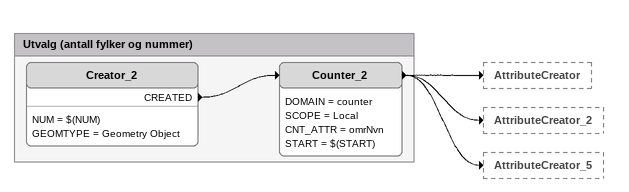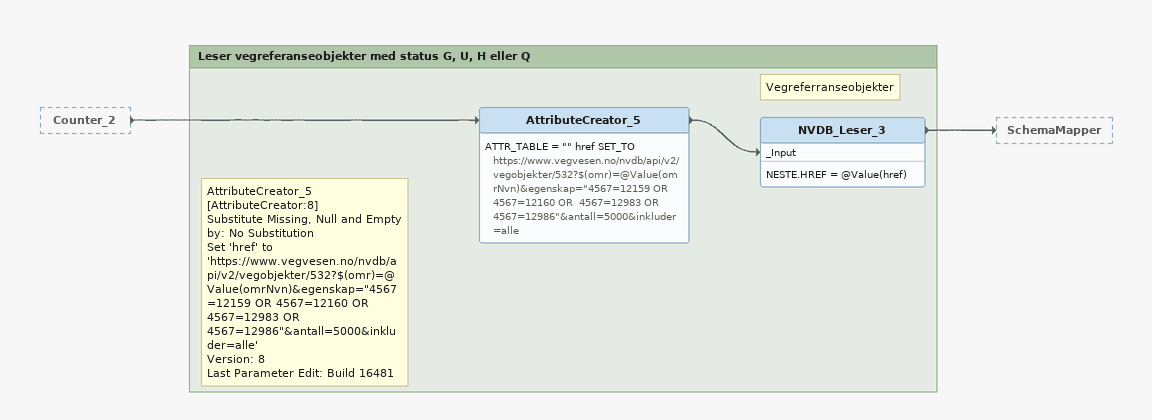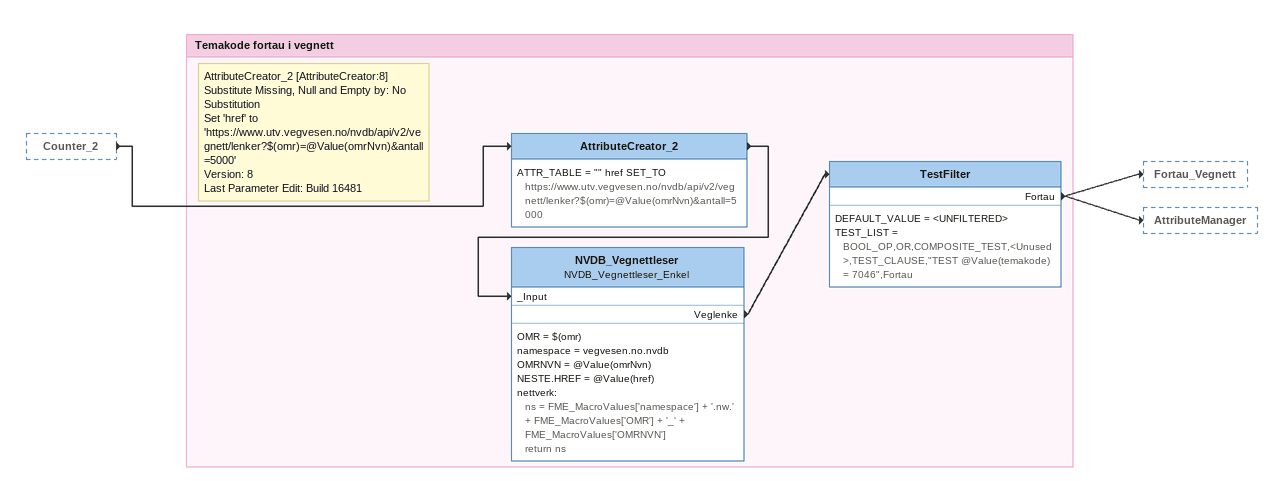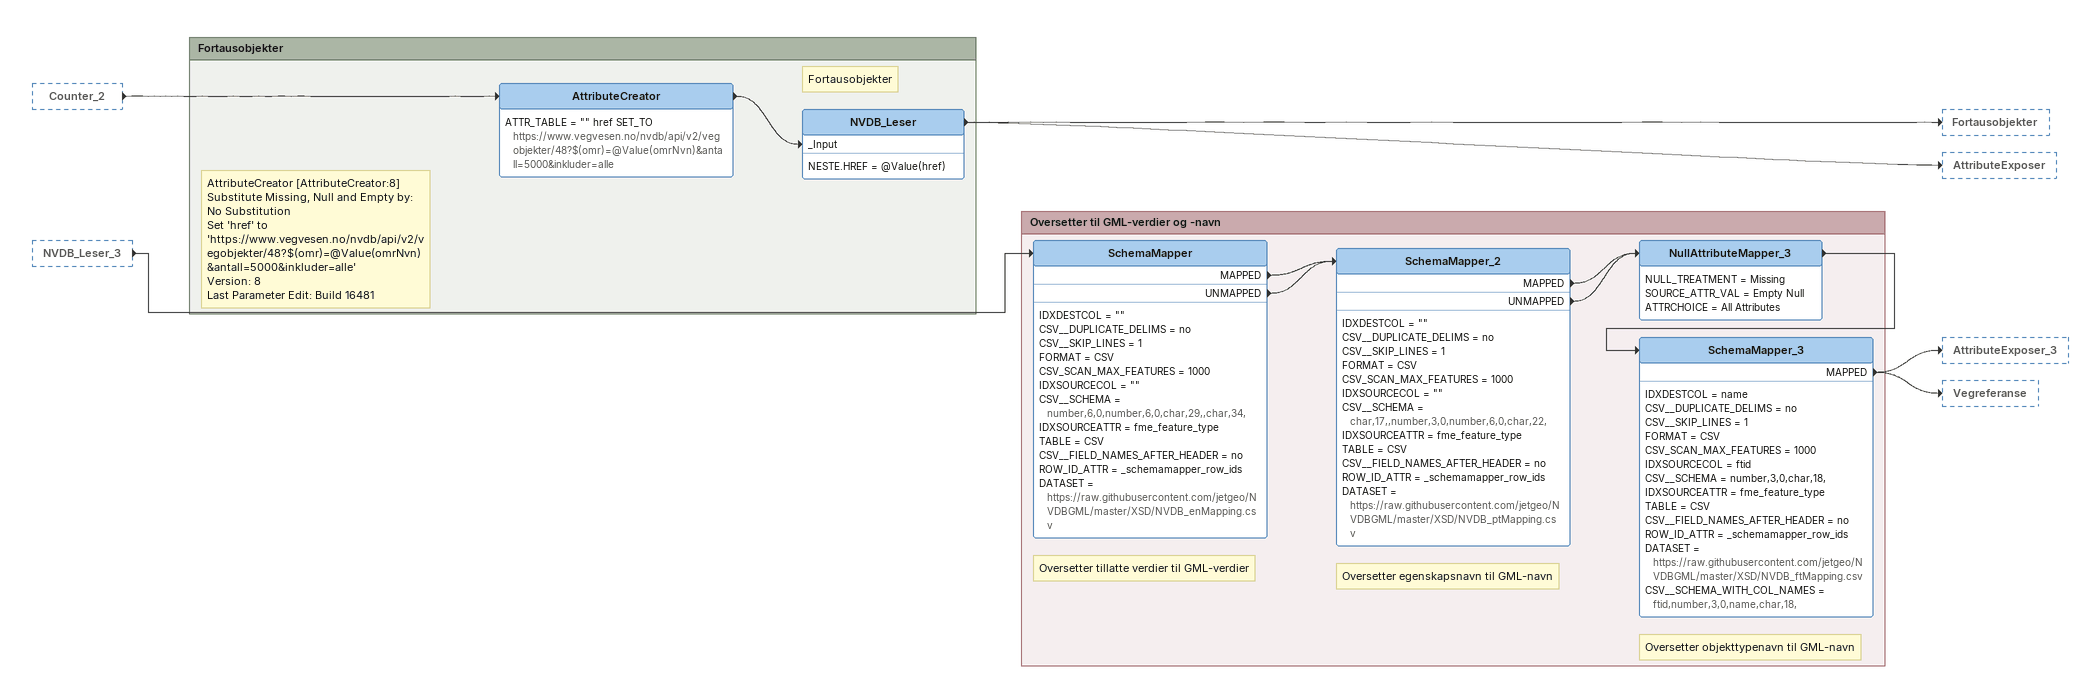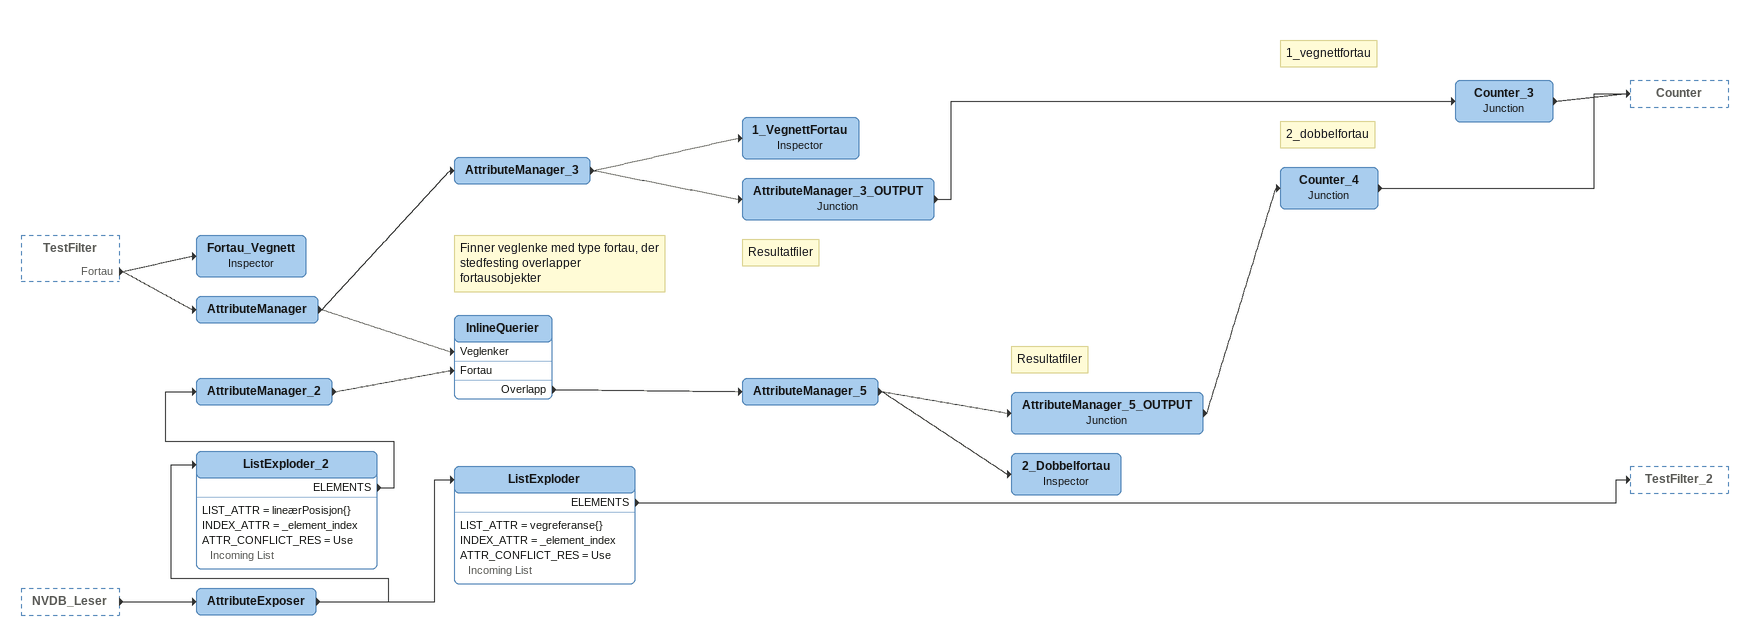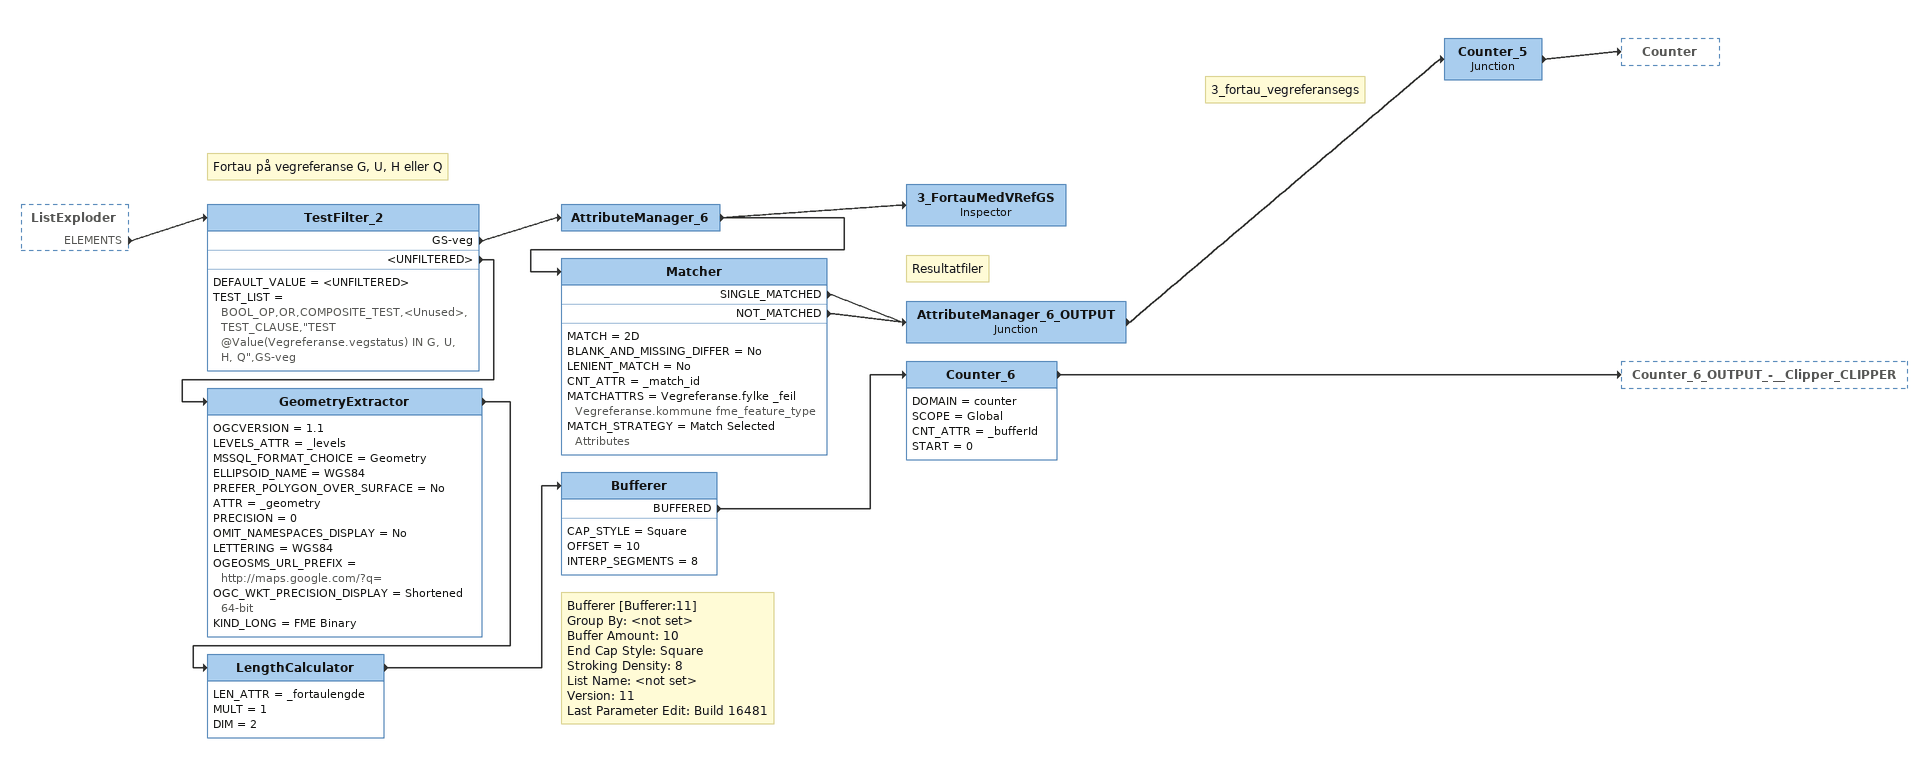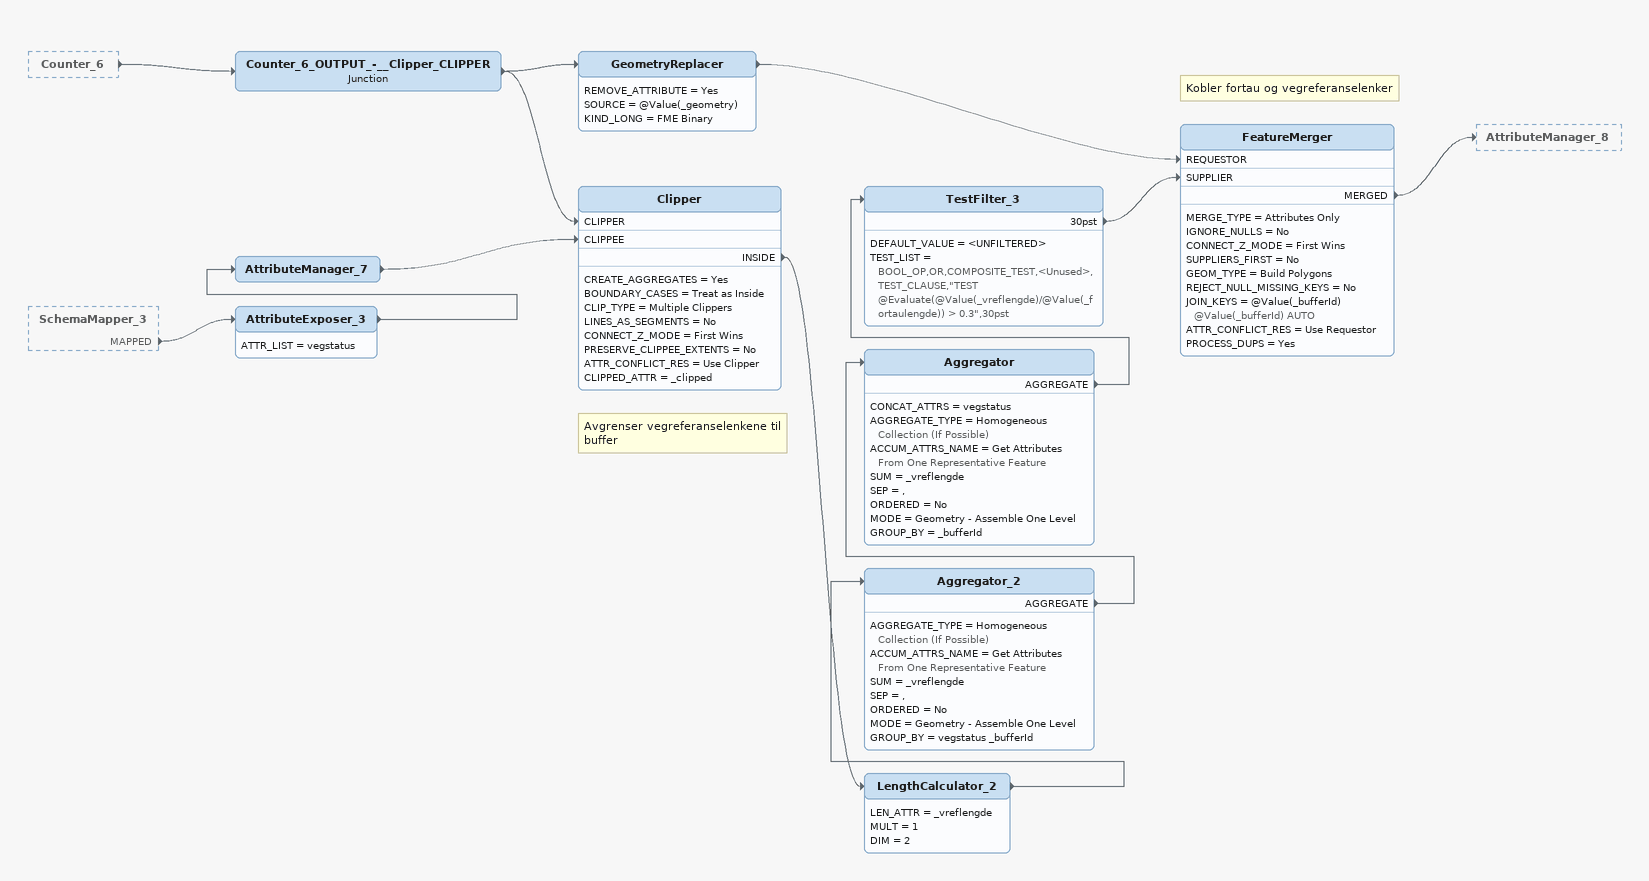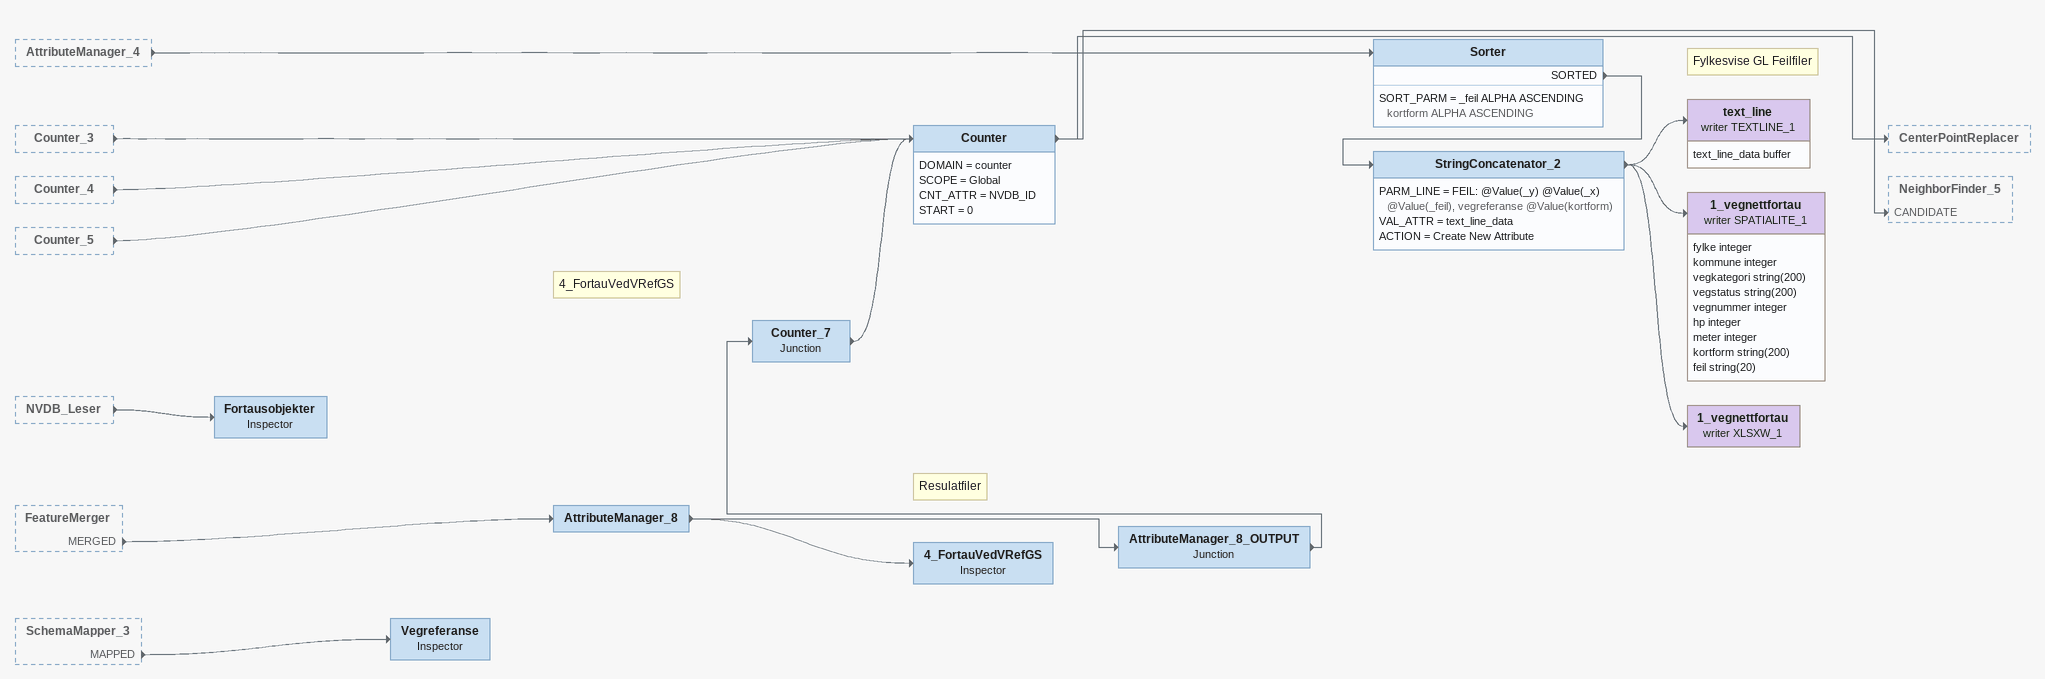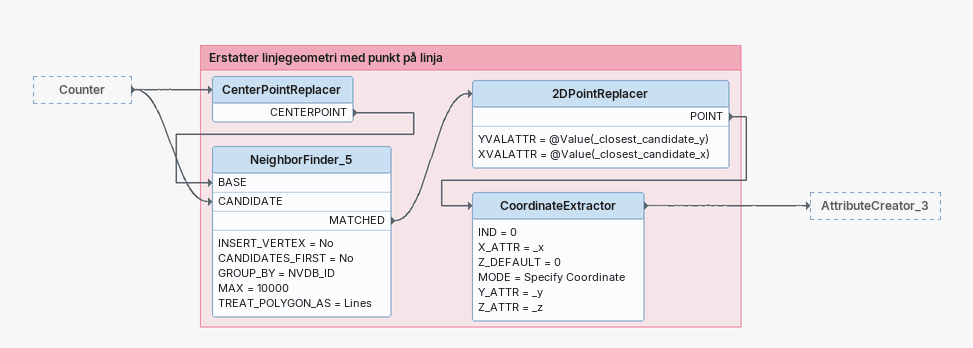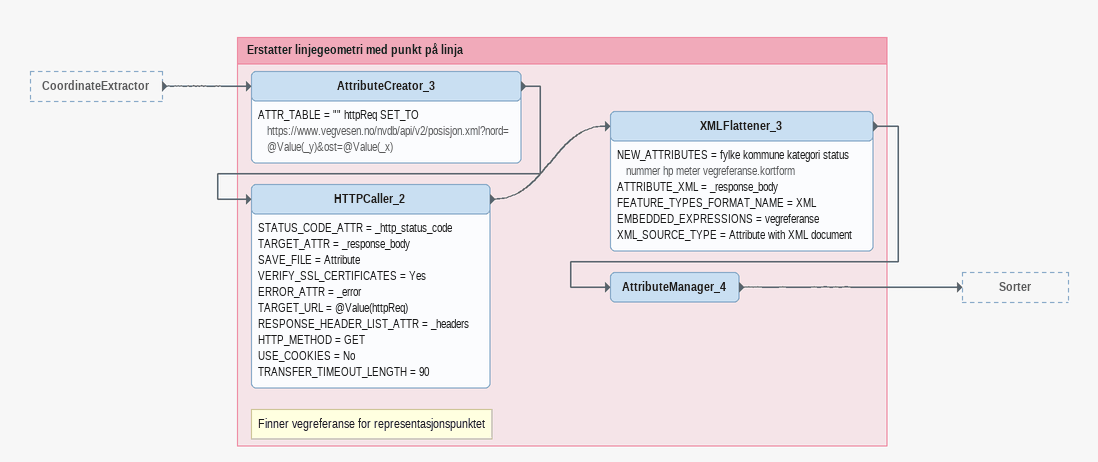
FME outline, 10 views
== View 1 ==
Bookmark: Utvalg (antall fylker og nummer)
Creator_2
    NUM = $(NUM)
    GEOMTYPE = Geometry Object
    CREATED -> Counter_2
Counter_2
    DOMAIN = counter
    SCOPE = Local
    CNT_ATTR = omrNvn
    START = $(START)
    -> AttributeCreator
    -> AttributeCreator_2
    -> AttributeCreator_5

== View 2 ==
Counter_2 [outside]
    -> AttributeCreator_5

Bookmark: Leser vegreferanseobjekter med status G, U, H eller Q
Note: AttributeCreator_5 [AttributeCreator:8] / Substitute Missing, Null and Empty by: No Substitution / Set 'href' to 'https://www.vegvesen.no/nvdb/api/v2/vegobjekter/532?$(omr)=@Value(omrNvn)&egenskap="4567=12159 OR 4567=12160 OR 4567=12983 OR 4567=12986"&antall=5000&inkluder=alle' / Version: 8 / Last Parameter Edit: Build 16481
AttributeCreator_5
    ATTR_TABLE = "" href SET_TO https://www.vegvesen.no/nvdb/api/v2/vegobjekter/532?$(omr)=@Value(omrNvn)&egenskap="4567=12159 OR 4567=12160 OR  4567=12983 OR  4567=12986"&antall=5000&inkluder=alle
    -> NVDB_Leser_3 [_Input]
Note: Vegreferranseobjekter
NVDB_Leser_3
    NESTE.HREF = @Value(href)
    -> SchemaMapper

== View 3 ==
Counter_2 [outside]
    -> AttributeCreator_2

Bookmark: Temakode fortau i vegnett
Note: AttributeCreator_2 [AttributeCreator:8] / Substitute Missing, Null and Empty by: No Substitution / Set 'href' to 'https://www.utv.vegvesen.no/nvdb/api/v2/vegnett/lenker?$(omr)=@Value(omrNvn)&antall=5000' / Version: 8 / Last Parameter Edit: Build 16481
AttributeCreator_2
    ATTR_TABLE = "" href SET_TO https://www.utv.vegvesen.no/nvdb/api/v2/vegnett/lenker?$(omr)=@Value(omrNvn)&antall=5000
    -> NVDB_Vegnettleser [_Input]
NVDB_Vegnettleser: NVDB_Vegnettleser_Enkel
    OMR = $(omr)
    namespace = vegvesen.no.nvdb
    OMRNVN = @Value(omrNvn)
    NESTE.HREF = @Value(href)
    nettverk:
      ns = FME_MacroValues['namespace'] + '.nw.' + FME_MacroValues['OMR'] + '_' + FME_MacroValues['OMRNVN']
      return ns
    Veglenke -> TestFilter
TestFilter
    DEFAULT_VALUE = <UNFILTERED>
    TEST_LIST = BOOL_OP,OR,COMPOSITE_TEST,<Unused>,TEST_CLAUSE,"TEST @Value(temakode) = 7046",Fortau
    Fortau -> Fortau_Vegnett
    Fortau -> AttributeManager

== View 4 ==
Counter_2 [outside]
    -> AttributeCreator
NVDB_Leser_3 [outside]
    -> SchemaMapper

Bookmark: Fortausobjekter
Note: AttributeCreator [AttributeCreator:8] / Substitute Missing, Null and Empty by: No Substitution / Set 'href' to 'https://www.vegvesen.no/nvdb/api/v2/vegobjekter/48?$(omr)=@Value(omrNvn)&antall=5000&inkluder=alle' / Version: 8 / Last Parameter Edit: Build 16481
AttributeCreator
    ATTR_TABLE = "" href SET_TO https://www.vegvesen.no/nvdb/api/v2/vegobjekter/48?$(omr)=@Value(omrNvn)&antall=5000&inkluder=alle
    -> NVDB_Leser [_Input]
Note: Fortausobjekter
NVDB_Leser
    NESTE.HREF = @Value(href)
    -> Fortausobjekter
    -> AttributeExposer

Bookmark: Oversetter til GML-verdier og -navn
Note: Oversetter tillatte verdier til GML-verdier
SchemaMapper
    IDXDESTCOL = ""
    CSV__DUPLICATE_DELIMS = no
    CSV__SKIP_LINES = 1
    FORMAT = CSV
    CSV_SCAN_MAX_FEATURES = 1000
    IDXSOURCECOL = ""
    CSV__SCHEMA = number,6,0,number,6,0,char,29,,char,34,
    IDXSOURCEATTR = fme_feature_type
    TABLE = CSV
    CSV__FIELD_NAMES_AFTER_HEADER = no
    ROW_ID_ATTR = _schemamapper_row_ids
    DATASET = https://raw.githubusercontent.com/jetgeo/NVDBGML/master/XSD/NVDB_enMapping.csv
    MAPPED -> SchemaMapper_2
    UNMAPPED -> SchemaMapper_2
Note: Oversetter egenskapsnavn til GML-navn
SchemaMapper_2
    IDXDESTCOL = ""
    CSV__DUPLICATE_DELIMS = no
    CSV__SKIP_LINES = 1
    FORMAT = CSV
    CSV_SCAN_MAX_FEATURES = 1000
    IDXSOURCECOL = ""
    CSV__SCHEMA = char,17,,number,3,0,number,6,0,char,22,
    IDXSOURCEATTR = fme_feature_type
    TABLE = CSV
    CSV__FIELD_NAMES_AFTER_HEADER = no
    ROW_ID_ATTR = _schemamapper_row_ids
    DATASET = https://raw.githubusercontent.com/jetgeo/NVDBGML/master/XSD/NVDB_ptMapping.csv
    MAPPED -> NullAttributeMapper_3
    UNMAPPED -> NullAttributeMapper_3
NullAttributeMapper_3
    NULL_TREATMENT = Missing
    SOURCE_ATTR_VAL = Empty Null
    ATTRCHOICE = All Attributes
    -> SchemaMapper_3
Note: Oversetter objekttypenavn til GML-navn
SchemaMapper_3
    IDXDESTCOL = name
    CSV__DUPLICATE_DELIMS = no
    CSV__SKIP_LINES = 1
    FORMAT = CSV
    CSV_SCAN_MAX_FEATURES = 1000
    IDXSOURCECOL = ftid
    CSV__SCHEMA = number,3,0,char,18,
    IDXSOURCEATTR = fme_feature_type
    TABLE = CSV
    CSV__FIELD_NAMES_AFTER_HEADER = no
    ROW_ID_ATTR = _schemamapper_row_ids
    DATASET = https://raw.githubusercontent.com/jetgeo/NVDBGML/master/XSD/NVDB_ftMapping.csv
    CSV__SCHEMA_WITH_COL_NAMES = ftid,number,3,0,name,char,18,
    MAPPED -> AttributeExposer_3
    MAPPED -> Vegreferanse

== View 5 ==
TestFilter [outside]
    Fortau -> Fortau_Vegnett
    Fortau -> AttributeManager
NVDB_Leser [outside]
    -> AttributeExposer
Fortau_Vegnett: Inspector
AttributeManager
    -> InlineQuerier [Veglenker]
    -> AttributeManager_3
AttributeManager_3
    -> 1_VegnettFortau
    -> AttributeManager_3_OUTPUT
1_VegnettFortau: Inspector
Note: Resultatfiler
AttributeManager_3_OUTPUT: Junction
    -> Counter_3
Note: 1_vegnettfortau
Counter_3: Junction
    -> Counter
AttributeExposer
    -> ListExploder
    -> ListExploder_2
ListExploder_2
    LIST_ATTR = lineærPosisjon{}
    INDEX_ATTR = _element_index
    ATTR_CONFLICT_RES = Use Incoming List
    ELEMENTS -> AttributeManager_2
AttributeManager_2
    -> InlineQuerier [Fortau]
Note: Finner veglenke med type fortau, der stedfesting overlapper fortausobjekter
InlineQuerier
    Overlapp -> AttributeManager_5
AttributeManager_5
    -> AttributeManager_5_OUTPUT
    -> 2_Dobbelfortau
Note: Resultatfiler
AttributeManager_5_OUTPUT: Junction
    -> Counter_4
Note: 2_dobbelfortau
Counter_4: Junction
    -> Counter
2_Dobbelfortau: Inspector
ListExploder
    LIST_ATTR = vegreferanse{}
    INDEX_ATTR = _element_index
    ATTR_CONFLICT_RES = Use Incoming List
    ELEMENTS -> TestFilter_2

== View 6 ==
ListExploder [outside]
    ELEMENTS -> TestFilter_2
Note: Fortau på vegreferanse G, U, H eller Q
TestFilter_2
    DEFAULT_VALUE = <UNFILTERED>
    TEST_LIST = BOOL_OP,OR,COMPOSITE_TEST,<Unused>,TEST_CLAUSE,"TEST @Value(Vegreferanse.vegstatus) IN G, U, H, Q",GS-veg
    GS-veg -> AttributeManager_6
    <UNFILTERED> -> GeometryExtractor
AttributeManager_6
    -> 3_FortauMedVRefGS
    -> Matcher
3_FortauMedVRefGS: Inspector
Matcher
    MATCH = 2D
    BLANK_AND_MISSING_DIFFER = No
    LENIENT_MATCH = No
    CNT_ATTR = _match_id
    MATCHATTRS = Vegreferanse.fylke _feil Vegreferanse.kommune fme_feature_type
    MATCH_STRATEGY = Match Selected Attributes
    SINGLE_MATCHED -> AttributeManager_6_OUTPUT
    NOT_MATCHED -> AttributeManager_6_OUTPUT
Note: Resultatfiler
AttributeManager_6_OUTPUT: Junction
    -> Counter_5
Note: 3_fortau_vegreferansegs
Counter_5: Junction
    -> Counter
GeometryExtractor
    OGCVERSION = 1.1
    LEVELS_ATTR = _levels
    MSSQL_FORMAT_CHOICE = Geometry
    ELLIPSOID_NAME = WGS84
    PREFER_POLYGON_OVER_SURFACE = No
    ATTR = _geometry
    PRECISION = 0
    OMIT_NAMESPACES_DISPLAY = No
    LETTERING = WGS84
    OGEOSMS_URL_PREFIX = http://maps.google.com/?q=
    OGC_WKT_PRECISION_DISPLAY = Shortened 64-bit
    KIND_LONG = FME Binary
    -> LengthCalculator
LengthCalculator
    LEN_ATTR = _fortaulengde
    MULT = 1
    DIM = 2
    -> Bufferer
Note: Bufferer [Bufferer:11] / Group By: <not set> / Buffer Amount: 10 / End Cap Style: Square / Stroking Density: 8 / List Name: <not set> / Version: 11 / Last Parameter Edit: Build 16481
Bufferer
    CAP_STYLE = Square
    OFFSET = 10
    INTERP_SEGMENTS = 8
    BUFFERED -> Counter_6
Counter_6
    DOMAIN = counter
    SCOPE = Global
    CNT_ATTR = _bufferId
    START = 0
    -> Counter_6_OUTPUT_-__Clipper_CLIPPER

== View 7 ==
Counter_6 [outside]
    -> Counter_6_OUTPUT_-__Clipper_CLIPPER
SchemaMapper_3 [outside]
    MAPPED -> AttributeExposer_3
Counter_6_OUTPUT_-__Clipper_CLIPPER: Junction
    -> Clipper [CLIPPER]
    -> GeometryReplacer
GeometryReplacer
    REMOVE_ATTRIBUTE = Yes
    SOURCE = @Value(_geometry)
    KIND_LONG = FME Binary
    -> FeatureMerger [REQUESTOR]
AttributeExposer_3
    ATTR_LIST = vegstatus
    -> AttributeManager_7
AttributeManager_7
    -> Clipper [CLIPPEE]
Note: Avgrenser vegreferanselenkene til buffer
Clipper
    CREATE_AGGREGATES = Yes
    BOUNDARY_CASES = Treat as Inside
    CLIP_TYPE = Multiple Clippers
    LINES_AS_SEGMENTS = No
    CONNECT_Z_MODE = First Wins
    PRESERVE_CLIPPEE_EXTENTS = No
    ATTR_CONFLICT_RES = Use Clipper
    CLIPPED_ATTR = _clipped
    INSIDE -> LengthCalculator_2
LengthCalculator_2
    LEN_ATTR = _vreflengde
    MULT = 1
    DIM = 2
    -> Aggregator_2
Aggregator_2
    AGGREGATE_TYPE = Homogeneous Collection (If Possible)
    ACCUM_ATTRS_NAME = Get Attributes From One Representative Feature
    SUM = _vreflengde
    SEP = ,
    ORDERED = No
    MODE = Geometry - Assemble One Level
    GROUP_BY = vegstatus _bufferId
    AGGREGATE -> Aggregator
Aggregator
    CONCAT_ATTRS = vegstatus
    AGGREGATE_TYPE = Homogeneous Collection (If Possible)
    ACCUM_ATTRS_NAME = Get Attributes From One Representative Feature
    SUM = _vreflengde
    SEP = ,
    ORDERED = No
    MODE = Geometry - Assemble One Level
    GROUP_BY = _bufferId
    AGGREGATE -> TestFilter_3
TestFilter_3
    DEFAULT_VALUE = <UNFILTERED>
    TEST_LIST = BOOL_OP,OR,COMPOSITE_TEST,<Unused>,TEST_CLAUSE,"TEST @Evaluate(@Value(_vreflengde)/@Value(_fortaulengde)) > 0.3",30pst
    30pst -> FeatureMerger [SUPPLIER]
Note: Kobler fortau og vegreferanselenker
FeatureMerger
    MERGE_TYPE = Attributes Only
    IGNORE_NULLS = No
    CONNECT_Z_MODE = First Wins
    SUPPLIERS_FIRST = No
    GEOM_TYPE = Build Polygons
    REJECT_NULL_MISSING_KEYS = No
    JOIN_KEYS = @Value(_bufferId) @Value(_bufferId) AUTO
    ATTR_CONFLICT_RES = Use Requestor
    PROCESS_DUPS = Yes
    MERGED -> AttributeManager_8

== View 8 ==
AttributeManager_4 [outside]
    -> Sorter
Counter_3 [outside]
    -> Counter
Counter_4 [outside]
    -> Counter
Counter_5 [outside]
    -> Counter
NVDB_Leser [outside]
    -> Fortausobjekter
FeatureMerger [outside]
    MERGED -> AttributeManager_8
SchemaMapper_3 [outside]
    MAPPED -> Vegreferanse
Fortausobjekter: Inspector
AttributeManager_8
    -> 4_FortauVedVRefGS
    -> AttributeManager_8_OUTPUT
Note: Resulatfiler
AttributeManager_8_OUTPUT: Junction
    -> Counter_7
Note: 4_FortauVedVRefGS
Counter_7: Junction
    -> Counter
Counter
    DOMAIN = counter
    SCOPE = Global
    CNT_ATTR = NVDB_ID
    START = 0
    -> CenterPointReplacer
    -> NeighborFinder_5 [CANDIDATE]
Sorter
    SORT_PARM = _feil ALPHA ASCENDING kortform ALPHA ASCENDING
    SORTED -> StringConcatenator_2
StringConcatenator_2
    PARM_LINE = FEIL: @Value(_y) @Value(_x) @Value(_feil), vegreferanse @Value(kortform)
    VAL_ATTR = text_line_data
    ACTION = Create New Attribute
    -> text_line (writer TEXTLINE_1)
    -> 1_vegnettfortau (writer SPATIALITE_1)
    -> 1_vegnettfortau (writer XLSXW_1)
Note: Fylkesvise GL Feilfiler
text_line (writer TEXTLINE_1)
    attributes: text_line_data buffer
1_vegnettfortau (writer SPATIALITE_1)
    attributes: fylke integer, kommune integer, vegkategori string(200), vegstatus string(200), vegnummer integer, hp integer, meter integer, kortform string(200), feil string(20)
1_vegnettfortau (writer XLSXW_1)
4_FortauVedVRefGS: Inspector
Vegreferanse: Inspector

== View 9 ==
Counter [outside]
    -> CenterPointReplacer
    -> NeighborFinder_5 [CANDIDATE]

Bookmark: Erstatter linjegeometri med punkt på linja
CenterPointReplacer
    CENTERPOINT -> NeighborFinder_5 [BASE]
NeighborFinder_5
    INSERT_VERTEX = No
    CANDIDATES_FIRST = No
    GROUP_BY = NVDB_ID
    MAX = 10000
    TREAT_POLYGON_AS = Lines
    MATCHED -> 2DPointReplacer
2DPointReplacer
    YVALATTR = @Value(_closest_candidate_y)
    XVALATTR = @Value(_closest_candidate_x)
    POINT -> CoordinateExtractor
CoordinateExtractor
    IND = 0
    X_ATTR = _x
    Z_DEFAULT = 0
    MODE = Specify Coordinate
    Y_ATTR = _y
    Z_ATTR = _z
    -> AttributeCreator_3

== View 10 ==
CoordinateExtractor [outside]
    -> AttributeCreator_3

Bookmark: Erstatter linjegeometri med punkt på linja
AttributeCreator_3
    ATTR_TABLE = "" httpReq SET_TO https://www.vegvesen.no/nvdb/api/v2/posisjon.xml?nord=@Value(_y)&ost=@Value(_x)
    -> HTTPCaller_2
Note: Finner vegreferanse for representasjonspunktet
HTTPCaller_2
    STATUS_CODE_ATTR = _http_status_code
    TARGET_ATTR = _response_body
    SAVE_FILE = Attribute
    VERIFY_SSL_CERTIFICATES = Yes
    ERROR_ATTR = _error
    TARGET_URL = @Value(httpReq)
    RESPONSE_HEADER_LIST_ATTR = _headers
    HTTP_METHOD = GET
    USE_COOKIES = No
    TRANSFER_TIMEOUT_LENGTH = 90
    -> XMLFlattener_3
XMLFlattener_3
    NEW_ATTRIBUTES = fylke kommune kategori status nummer hp meter vegreferanse.kortform
    ATTRIBUTE_XML = _response_body
    FEATURE_TYPES_FORMAT_NAME = XML
    EMBEDDED_EXPRESSIONS = vegreferanse
    XML_SOURCE_TYPE = Attribute with XML document
    -> AttributeManager_4
AttributeManager_4
    -> Sorter
